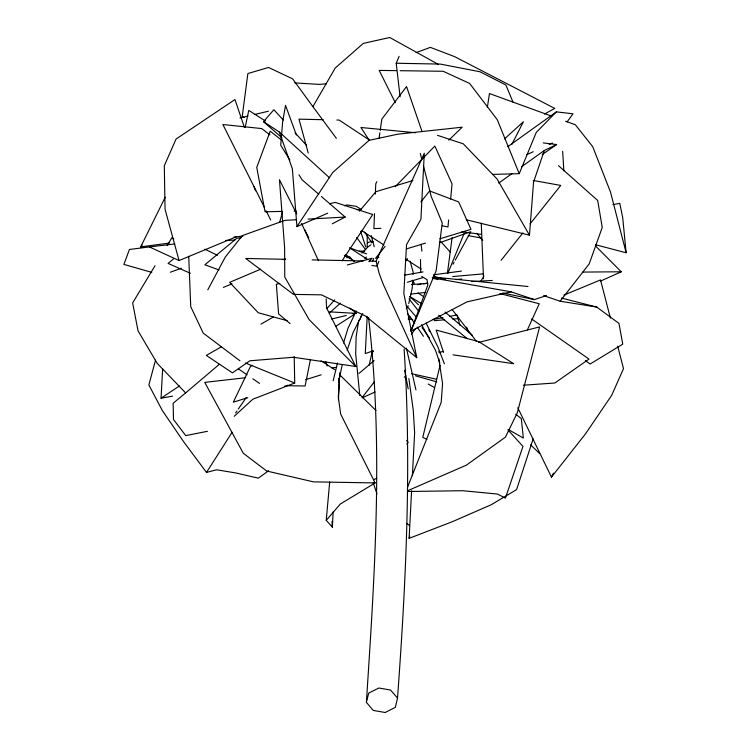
<?xml version="1.0" encoding="UTF-8"?>
<svg xmlns="http://www.w3.org/2000/svg" width="750" height="750" viewBox="0 0 750 750"><rect width="100%" height="100%" fill="white"/><g stroke="black" fill="none" stroke-linecap="round" stroke-linejoin="round"><path stroke-width="1.12" d="M367.219 247.041L367.238 235.406M374.513 213.656L373.884 228.609L380.878 228.347M375.338 194.1L375.769 183.75L376.847 181.697M329.681 482.025L326.231 520.378L332.391 527.128L333.122 511.931M338.466 399.703L339.637 375.15M367.209 316.341L365.278 353.569L373.022 350.887M533.175 438.797L516.6 489.609L491.25 504.731L452.475 521.653L409.116 538.35L411.6 490.763M412.387 475.678L414.637 432.731L413.25 410.1L408.863 378.525M172.556 396.15L161.053 398.203L162.637 369.131M339.703 372.778L338.306 397.191L340.678 414.094L375.131 482.934L340.284 504.056L326.231 520.378M412.706 280.134L412.238 288.159L408.759 303.628M413.044 274.397L413.175 272.1L410.081 261.272M404.109 349.097C411.703 465.422 406.003 581.972 397.519 698.081L395.334 707.334L385.2 712.5L373.2 710.4L366.375 702.319C374.7 574.416 383.663 445.303 368.541 317.559M466.191 219.731L529.462 235.191L533.569 182.034L544.341 150.469L556.622 144.553L543.216 142.912M338.672 382.078L338.981 378.591M448.631 220.003L447.966 226.978L442.266 225.778M450.628 199.059L452.072 183.938L434.841 146.072L395.147 186.759M447.384 273.581L452.109 237.6M379.069 138.506L379.884 132.806M380.212 130.528L381.844 119.119L406.547 86.559L422.1 131.7M487.359 107.391L489.459 93.544L550.359 115.678M358.744 320.222L356.137 336.769L355.697 353.962L359.794 395.475M310.387 359.794L305.119 385.988L286.659 385.725M338.541 382.481L342.084 365.447M245.147 127.463L248.775 110.4L265.509 121.05M369.141 365.212L371.953 352.884L373.444 351.112M440.091 365.203L422.784 437.353L426.909 439.406M333.188 380.709L337.5 362.981M366.375 702.319L368.738 693.038L378.9 688.013L390.572 690.056L397.519 698.081M155.531 360.188L148.856 384.947L162.375 410.616L183.675 441.788L206.494 472.416L216.553 469.791L235.491 472.894L258.291 478.163L268.678 470.709M279.694 222.328L282.431 212.203M409.116 538.35L409.725 536.278M343.5 343.012L347.878 328.594L356.175 311.006M360.197 319.2L361.575 314.991M347.166 350.222L352.969 332.812L362.709 313.547M546.487 295.547L534.431 299.606L511.2 291.853L467.119 301.828L410.897 331.153L427.809 285.141L427.031 279.722L421.688 276.375M378.863 261.366L377.006 266.231L371.897 265.472M407.531 487.181L441.197 402.375L442.575 383.522L438.731 358.491M447.863 273.366L464.137 233.4M492.816 174.403L519.225 173.672L536.259 132.422L556.378 111.862L573.028 113.803L567.094 121.903M372.516 261.375L373.744 258.459M410.897 331.153L436.116 270.853L442.256 222.966L431.241 196.509L423.478 165.891M400.087 96.844L396.216 63.234L399.122 56.362M416.766 357.666L383.194 284.166L379.172 273.384L376.125 261.234L424.294 153.244L420.909 219.328L406.528 244.669L403.837 293.512L416.766 357.666L365.569 316.069L321.422 294.834L293.522 294.403L245.738 258.478L285.319 259.312M527.362 329.944L539.259 303.759L499.763 293.531M169.537 243.038L140.681 246.9L165.253 197.194M517.8 407.784L551.456 477.122L553.453 473.156M511.819 144.478L523.434 121.744L504.563 138.844M207.787 289.847L225.225 257.156L242.372 235.594L284.784 220.388L296.4 219.741M452.991 264.253L454.106 262.219M455.222 260.175L470.812 231.647M336.356 138.328L312.891 106.659L335.241 68.006L363.319 43.388L389.756 37.5L438.094 64.256M155.006 265.753L132.656 302.906L138.028 330.825L157.2 363.356L185.634 392.925L219.272 364.369M167.081 245.663L171.909 237.628L173.859 238.903M480.862 281.166L483.947 276.225M206.494 472.416L232.125 432.3M406.191 260.625L407.447 258.675M283.322 120.047L273.853 109.725L263.512 121.688L279.309 132.009L292.35 168.75L296.925 226.613L332.719 172.5L369.094 140.344L397.894 134.156L462.206 127.2L448.8 140.166M342.094 260.756L372.741 214.5L335.269 202.416L329.7 203.737M235.65 412.875L236.972 410.963M238.294 409.05L246.225 397.566M406.238 308.709L408.263 305.841M362.222 397.416L374.353 381.797M411.431 334.05L415.716 328.538M543.675 295.65L560.128 301.219L589.2 263.888L602.241 227.409L597.694 200.475L558.516 165.694M551.456 477.122L585.6 433.725L611.691 395.297L623.513 368.634L617.691 346.181M501.103 260.306L522.919 232.912M530.194 223.781L560.728 185.419L533.212 180.478M385.069 246.441L375.572 258.272L378.9 257.259M420.891 201.862L429.656 190.941L458.663 201.919L470.972 229.341L439.913 238.763M406.716 444.019L408.169 442.247L406.519 440.625M140.681 246.9L142.172 245.1M359.381 211.237L375.928 191.672L412.922 180.562M404.297 377.297L405.806 375.534M326.784 308.672L334.603 299.972M369 261.703L372.122 258.225L347.334 264.966M364.819 258.759L366.347 257.072M361.997 253.125L368.128 246.75L370.988 244.753M329.278 313.134L340.378 303.159M234.216 416.297L252.769 399.253L294.713 383.006L294.216 356.484M358.978 373.434L374.137 360.6M410.709 329.653L412.491 328.144M185.634 392.925L173.147 403.219L173.475 419.484L185.728 435.609L207.431 431.316M173.409 259.059L168.075 263.409L190.472 273.319M252.169 365.269L250.341 366.675L233.306 402.178L247.772 397.678M507.844 146.653L556.378 111.862M498.694 183.112L512.006 173.588M521.522 166.791L544.341 150.469M542.259 154.5L556.622 144.553M161.053 398.203L179.466 385.941M335.728 326.334L354.441 314.306M221.503 346.716L206.316 355.416L232.434 372.872L249.909 360.787L293.438 357.262L355.8 366.497L326.569 307.884L326.156 298.809M260.991 324.103L273.141 317.147M371.25 242.738L373.181 241.659M544.509 114.037L554.784 108.422L454.537 56.606L430.331 47.363L416.156 52.612M332.241 223.837L345.188 217.059L321.412 196.509M407.362 282.244L422.85 277.622M373.575 479.728L376.725 478.238M362.269 397.847L374.991 391.997M526.894 154.612L533.259 151.716M549.159 144.478L552.337 143.025M600.403 281.147L621.253 271.781L595.444 245.859M296.925 226.613L327.628 213.225M344.569 205.838L346.688 204.919L356.288 206.344L361.163 209.409M407.934 490.603L466.434 465.122L505.434 437.119L517.284 412.913L539.597 326.916L478.556 342.45M260.634 269.213L229.659 282.347L258.244 312.75L287.175 320.691M283.069 259.706L285.197 258.797M151.781 272.372L123.881 264.413L129.45 249.469L149.381 246.928L179.053 260.559L236.259 236.803L242.944 236.062M223.341 287.409L231.947 283.866M563.878 295.106L600.516 279.938L610.416 318.113M439.256 242.869L469.828 232.012M367.556 242.747L371.944 241.144M170.306 272.213L181.312 268.256M284.494 386.25L287.831 385.209M305.634 379.669L321.216 374.812M406.631 248.85L425.484 243.131M279.722 283.35L276.347 284.278L278.597 313.903L290.081 323.588M438.994 352.509L443.512 351.356M331.584 319.022L346.256 315.487M353.025 313.856L356.409 313.041M239.991 117.928L247.959 116.053M254.794 114.441L268.444 111.216M404.541 275.156L423.047 271.894M432.731 319.509L442.978 317.587M449.812 316.312L456.647 315.038M612.919 204.619L619.791 203.372L622.706 217.613L626.119 252.778L595.547 244.725M241.247 237.553L236.709 238.35L204.863 264.778L219.056 269.962M417.469 284.681L420.938 284.166M423.244 283.828L427.866 283.134M461.419 271.078L433.387 274.838M346.697 257.634L350.109 257.231M149.381 246.928L174.863 243.956M233.944 237.075L236.259 236.803M245.213 377.775L204.741 382.387L243.3 453.253L266.7 471.019L313.509 481.866L375.131 482.934M331.941 367.894L336.562 367.369M410.916 294.047L425.625 292.434M456.15 279.572L461.681 279.028M326.466 83.775L319.678 84.413L294.731 82.912M452.719 276.553L482.812 273.909M434.147 320.672L444.609 319.781M452.738 319.097L458.55 318.609M411.562 284.559L427.509 283.369M523.312 385.219L554.841 383.006L588.994 359.081L531.656 318.975M492.291 280.463L471.506 281.578M308.016 219.103L345.188 217.059M225.703 240.441L234.891 240.084M282.478 211.387L265.05 211.8L256.744 167.4L270.206 131.194L281.25 139.884M294.094 211.125L296.419 211.069M356.831 209.662L361.481 209.55M408.131 491.494L462.872 490.725L497.503 494.062L505.416 498.15L522.966 446.391L507.994 429.919M582.778 272.081L621.253 271.781M396.647 70.641L379.191 70.406L395.306 102.675M400.134 70.697L443.194 71.278L469.641 83.456L497.25 119.653L519.225 173.672M396.216 63.234L440.4 64.097L479.934 71.747L505.884 85.013L513.019 102.15M312.094 259.884L363.319 260.963M369.141 261.084L376.125 261.234M323.091 119.709L298.997 119.156L308.222 153.038M336.863 120.019L339.159 120.075L369.178 139.875M412.387 283.059L414.375 283.116L412.191 280.463M359.269 251.053L364.594 251.241M329.438 311.831L356.288 313.406M415.575 132.741L360.928 127.5L369.159 140.175M433.612 277.097L527.981 286.509M408.131 318.966L412.744 319.556M461.869 231.806L481.462 234.356M408.403 316.922L410.719 317.222M453.038 354.834L513.703 363.703L478.809 341.663L436.172 330.056L443.531 352.434M560.128 301.219L596.728 307.059L618.975 323.409L622.753 344.156L590.147 364.003L585.366 360.628M432.234 277.847L511.2 291.853M468.225 235.612L480.769 237.947M433.294 278.438L437.841 279.394M502.613 292.95L534.431 299.606M411.497 373.65L436.537 379.256M561.562 298.097L596.728 307.059M433.181 276.3L445.594 279.516M415.463 375.816L436.847 381.881M344.606 255.516L350.072 257.428M437.494 135.338L463.312 143.841L497.128 179.053L529.462 235.191M351.291 248.456L366.6 253.856M565.584 121.219L575.372 124.772L592.706 146.653L610.528 192.112L626.119 252.778M245.334 362.972L294.713 383.006M204.891 249.216L217.481 255.309M344.316 255.3L351.384 259.191L354.037 261.412M428.269 384.047L434.344 387.497M508.172 429.431L523.341 438.047L521.297 418.547L515.737 414.244M244.256 117.619L242.231 116.447L247.866 73.547L268.519 67.462L292.613 78.834L312.891 106.659M440.1 241.706L441.966 242.822L450.497 252.384M409.866 296.541L421.594 303.675M367.791 259.566L349.434 247.734M361.359 230.4L383.906 244.978M405.469 258.919L421.153 269.062M418.05 292.997L423.778 296.709M321.038 360.816L334.706 369.684M354.656 261.459L345.712 254.616M238.416 368.888L247.069 374.822M252.834 378.778L259.556 383.4M239.963 360.797L203.212 333.094L190.725 306.647L188.719 256.303M349.706 308.081L355.125 312.188M269.972 134.887L261.684 128.569L222.9 124.528L264.488 207.553M438.675 315.281L467.137 338.625M445.078 312.066L472.2 335.091M318.769 194.222L302.034 179.756L298.988 174.825M263.512 121.688L282 137.841M406.903 523.359L409.537 525.656M279.309 132.009L329.428 177.713M530.569 444.806L539.738 453.628M410.062 296.644L418.463 304.772M339.609 374.709L375.956 410.512M355.8 366.497L309.113 319.603L284.766 277.041L284.606 247.519L279.45 179.719L296.747 213.975M295.153 132.947L306.197 144.994M406.753 305.972L416.4 317.184M476.869 233.316L482.766 240.497M409.041 298.894L418.828 311.391M452.259 309.647L476.391 341.306M428.747 329.925L430.087 331.697M407.897 314.016L414.666 323.391M356.709 237.487L365.587 249.713M422.081 327.591L429.45 337.987M364.481 232.031L371.756 242.494M438.825 351.225L440.119 353.091M417.169 327.066L423.422 336.253M289.856 160.031L280.725 145.237L282.638 121.931L285.534 105.403L296.353 134.991M421.584 324.722L435.478 350.269L439.856 363.066M304.613 229.537L308.803 237.844M266.044 210.666L270.722 220.003M426.112 323.053L437.981 347.241L444.403 363.806M301.556 223.397L318.422 260.663M253.988 186.544L255.6 190.819M466.613 327.103L468.572 332.616M244.369 127.275L234.966 99.534L176.053 139.059L164.306 165.722L165.056 209.269L179.053 260.559M360.609 231.431L365.784 246.984M373.266 482.841L376.941 493.941M325.772 361.556L327.122 366M457.2 315.188L459.919 325.284M371.25 235.575L374.222 246.759M420.309 153.422L421.753 159.094M415.95 389.897L406.397 348.131M404.597 370.266L408.188 388.866M421.125 244.209L421.903 251.184M332.006 521.409L332.391 527.128M562.65 151.331L563.85 170.887M481.256 223.162L483.516 278.756M420.487 259.528L420.731 272.334"/></g></svg>
